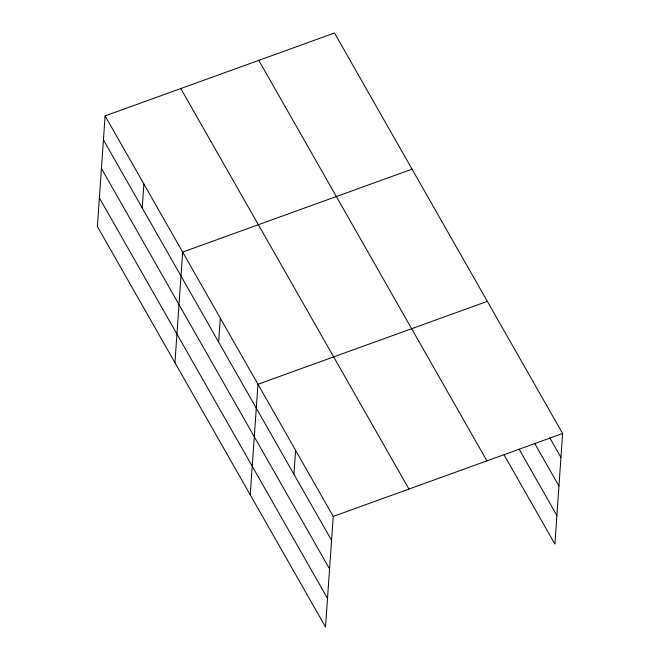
<?xml version="1.0" encoding="UTF-8"?>
<svg xmlns="http://www.w3.org/2000/svg" width="660" height="660" viewBox="0 0 660 660"><rect width="100%" height="100%" fill="white"/><g stroke="black" fill="none" stroke-linecap="round" stroke-linejoin="round"><path stroke-width="0.99" d="M105.105 115.912L97.375 226.495L325.512 627L333.25 516.417L105.105 115.912L334.488 33L562.625 433.505L554.895 544.087L504.026 454.789M142.213 207.941L143.888 184M174.941 362.67L182.671 252.087L412.054 169.174M218.641 342.103L220.316 318.17M250.231 494.835L257.961 384.252L487.344 301.339M293.931 474.268L295.606 450.334M333.25 516.417L562.625 433.505M549.764 437.794L560.951 457.438M534.534 443.173L558.954 486.032M519.247 449.41L556.891 515.493M258.794 60.365L486.931 460.861M180.799 88.555L408.944 489.052M103.43 139.854L331.576 540.358M101.434 168.448L329.571 568.945M99.371 197.901L327.517 598.405"/></g></svg>
